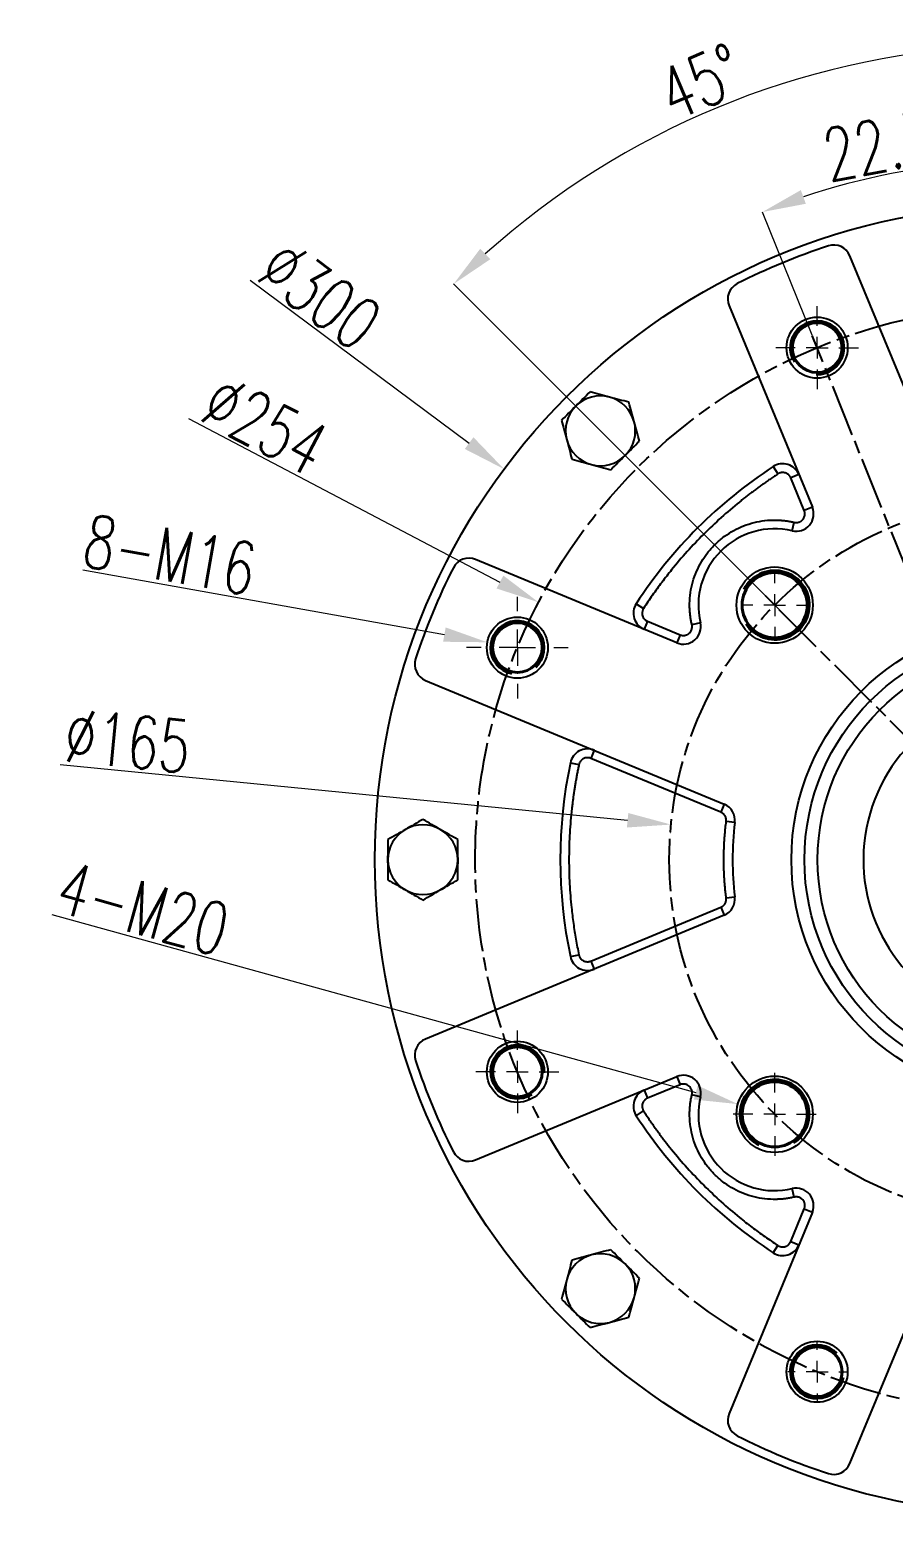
# Model space of a CAD drawing. Header units: millimetres. Extents: x 2251 to 4395, y 932 to 2449.
# Drawn here: x 3315.1 to 3513.2, y 1605.2 to 1945.4 of the extents above; entities that cross this region are included whole.
import ezdxf

# ---------------------------------------------------------------- set-up
doc = ezdxf.new("R2010")
doc.units = ezdxf.units.MM
doc.linetypes.add('AM_ISO08W050', pattern=[18, 12, -1.5, 3, -1.5])
for name, color, linetype, lineweight in [('10', 7, 'Continuous', 0), ('AM_5', 3, 'Continuous', 25), ('AM_7', 4, 'AM_ISO08W050', 25), ('FORMAT', 7, 'Continuous', 18), ('粗实线', 7, 'Continuous', 40)]:
    doc.layers.add(name, color=color, linetype=linetype, lineweight=lineweight)
doc.styles.add('SLDTEXTSTYLE1', font='txt.shx', dxfattribs={"width": 0.7, "bigfont": 'gbcbig.shx'})
doc.dimstyles.new('SLDDIMSTYLE12$2', dxfattribs={"dimtxt": 12, "dimasz": 10, "dimexe": 0, "dimexo": 0.0625, "dimgap": 0.875, "dimtad": 1, "dimdec": 1, "dimlfac": 1.8, "dimrnd": 1e-09, "dimzin": 12, "dimdsep": 46, "dimtxsty": 'SLDTEXTSTYLE1', "dimcen": 0.09, "dimdle": 8.16, "dimclrd": 3, "dimclre": 3, "dimadec": 0, "dimazin": 3, "dimtfac": 1, "dimtdec": 1, "dimtofl": 0, "dimtmove": 0, "dimatfit": 3, "dimfxl": 0, "dimfrac": 2, "dimtolj": 1, "dimlwd": 5, "dimlwe": 5, "dimarcsym": 0})
doc.dimstyles.new('SLDDIMSTYLE12$3', dxfattribs={"dimtxt": 12, "dimasz": 10, "dimexe": 0, "dimexo": 0.0625, "dimgap": 0.875, "dimtad": 1, "dimdec": 1, "dimlfac": 1.8, "dimrnd": 1e-09, "dimzin": 12, "dimdsep": 46, "dimtxsty": 'SLDTEXTSTYLE1', "dimcen": 0.09, "dimdle": 8.16, "dimclrd": 3, "dimclre": 3, "dimadec": 0, "dimazin": 3, "dimtfac": 1, "dimtdec": 1, "dimtofl": 0, "dimtmove": 0, "dimatfit": 3, "dimfxl": 0, "dimfrac": 2, "dimtolj": 1, "dimlwd": 5, "dimlwe": 5, "dimarcsym": 0})

# ---------------------------------------------------------------- blocks, each defined once
blk = doc.blocks.new('SW_CENTERMARKSYMBOL_1')
at = {"layer": '10', "color": 0}
for p, q in [((0, 1), (0, 1.9)), ((-1, 0), (-1.9, 0)), ((0, 0), (-0.5, 0)), ((0, 0), (0, 0.5)), ((0, 0), (0, -0.5)), ((0, 0), (0.5, 0)), ((1, 0), (1.9, 0)), ((0, -1), (0, -1.9))]:
    blk.add_line(p, q, dxfattribs=at)
blk = doc.blocks.new('SW_CENTERMARKSYMBOL_2')
at = {"layer": '10', "color": 0}
for p, q in [((0, 1), (0, 1.9)), ((-1, 0), (-1.9, 0)), ((0, 0), (-0.5, 0)), ((0, 0), (0, 0.5)), ((0, 0), (0, -0.5)), ((0, 0), (0.5, 0)), ((1, 0), (1.9, 0)), ((0, -1), (0, -1.9))]:
    blk.add_line(p, q, dxfattribs=at)
blk = doc.blocks.new('SW_CENTERMARKSYMBOL_4')
at = {"layer": '10', "color": 0}
for p, q in [((0, 1), (0, 1.9)), ((-1, 0), (-1.9, 0)), ((0, 0), (-0.5, 0)), ((0, 0), (0, 0.5)), ((0, 0), (0, -0.5)), ((0, 0), (0.5, 0)), ((1, 0), (1.9, 0)), ((0, -1), (0, -1.9))]:
    blk.add_line(p, q, dxfattribs=at)
blk = doc.blocks.new('SW_CENTERMARKSYMBOL_7')
at = {"layer": '10', "color": 0}
for p, q in [((0, 1), (0, 1.5)), ((-1, 0), (-1.5, 0)), ((0, 0), (-0.5, 0)), ((0, 0), (0, 0.5)), ((0, 0), (0, -0.5)), ((0, 0), (0.5, 0)), ((1, 0), (1.5, 0)), ((0, -1), (0, -1.5))]:
    blk.add_line(p, q, dxfattribs=at)
blk = doc.blocks.new('SW_CENTERMARKSYMBOL_10')
at = {"layer": 'FORMAT', "color": 0}
for p, q in [((0, 1.667), (0, 2.333)), ((0, 0), (0, 0.833)), ((-1.667, 0), (-2.333, 0)), ((0, 0), (-0.833, 0)), ((0, 0), (0, -0.833)), ((0, 0), (0.833, 0)), ((1.667, 0), (2.333, 0)), ((0, -1.667), (0, -2.333))]:
    blk.add_line(p, q, dxfattribs=at)
blk = doc.blocks.new('SW_CENTERMARKSYMBOL_11')
at = {"layer": '10', "color": 0}
for p, q in [((0, 1), (0, 1.35)), ((-1, 0), (-1.35, 0)), ((0, 0), (-0.5, 0)), ((0, 0), (0, 0.5)), ((0, 0), (0, -0.5)), ((0, 0), (0.5, 0)), ((1, 0), (1.35, 0)), ((0, -1), (0, -1.35))]:
    blk.add_line(p, q, dxfattribs=at)
blk = doc.blocks.new('*D86')
at = {"layer": 'AM_5', "color": 3, "linetype": 'Continuous', "lineweight": 5, "transparency": 16777216}
blk.add_line((3365.68, 1887.96), (3415.89, 1850.63), dxfattribs=at)
at = {"layer": 'AM_5', "color": 3, "lineweight": 5, "transparency": 16777216}
for p, q in [((3544.2, 1755.16), (3544.38, 1755.16)), ((3544.29, 1755.07), (3544.29, 1755.25))]:
    blk.add_line(p, q, dxfattribs=at)
at = {"layer": 'AM_5', "color": 3, "transparency": 16777216}
blk.add_solid([(3416.89, 1851.96), (3414.9, 1849.29), (3423.92, 1844.66)], dxfattribs=at)
at = {"layer": 'Defpoints', "color": 0, "transparency": 16777216}
for p in [(3423.92, 1844.66), (3664.67, 1665.66)]:
    blk.add_point(p, dxfattribs=at)
at = {"layer": 'AM_5', "color": 0, "transparency": 16777216, "insert": (3381.72, 1884.6), "char_height": 12, "attachment_point": 5, "rotation": 323.3693, "style": 'SLDTEXTSTYLE1'}
blk.add_mtext('\\A1;∅300', dxfattribs=at)
blk = doc.blocks.new('*D87')
at = {"layer": 'AM_5', "color": 3, "linetype": 'Continuous', "lineweight": 5, "transparency": 16777216}
blk.add_line((3322.14, 1776.97), (3452.23, 1764.2), dxfattribs=at)
at = {"layer": 'AM_5', "color": 3, "lineweight": 5, "transparency": 16777216}
for p, q in [((3544.2, 1755.16), (3544.38, 1755.16)), ((3544.29, 1755.07), (3544.29, 1755.25))]:
    blk.add_line(p, q, dxfattribs=at)
at = {"layer": 'AM_5', "color": 3, "transparency": 16777216}
blk.add_solid([(3452.4, 1765.86), (3452.07, 1762.54), (3462.19, 1763.22)], dxfattribs=at)
at = {"layer": 'Defpoints', "color": 0, "transparency": 16777216}
for p in [(3462.19, 1763.22), (3626.4, 1747.1)]:
    blk.add_point(p, dxfattribs=at)
at = {"layer": 'AM_5', "color": 0, "transparency": 16777216, "insert": (3337.61, 1782.36), "char_height": 12, "attachment_point": 5, "rotation": 354.3935, "style": 'SLDTEXTSTYLE1'}
blk.add_mtext('\\A1;∅165', dxfattribs=at)
blk = doc.blocks.new('*D88')
at = {"layer": 'AM_5', "color": 3, "linetype": 'Continuous', "lineweight": 5, "transparency": 16777216}
blk.add_line((3320.21, 1742.6), (3467.88, 1701.82), dxfattribs=at)
at = {"layer": 'AM_5', "color": 3, "lineweight": 5, "transparency": 16777216}
for p, q in [((3485.86, 1696.83), (3486.04, 1696.83)), ((3485.95, 1696.74), (3485.95, 1696.92))]:
    blk.add_line(p, q, dxfattribs=at)
at = {"layer": 'AM_5', "color": 3, "transparency": 16777216}
blk.add_solid([(3468.32, 1703.42), (3467.44, 1700.21), (3477.52, 1699.16)], dxfattribs=at)
at = {"layer": 'Defpoints', "color": 0, "transparency": 16777216}
for p in [(3477.52, 1699.16), (3494.39, 1694.5)]:
    blk.add_point(p, dxfattribs=at)
at = {"layer": 'AM_5', "color": 0, "transparency": 16777216, "insert": (3341.11, 1743.96), "char_height": 12, "attachment_point": 5, "rotation": 344.562, "style": 'SLDTEXTSTYLE1'}
blk.add_mtext('\\A1;4-M20', dxfattribs=at)
blk = doc.blocks.new('*D69')
at = {"layer": 'AM_5', "color": 3, "linetype": 'Continuous', "lineweight": 5, "transparency": 16777216}
blk.add_line((3544.29, 1786.57), (3544.29, 1941.75), dxfattribs=at)
at = {"layer": 'AM_5', "color": 3, "lineweight": 5, "transparency": 16777216}
blk.add_line((3494.75, 1804.7), (3412.35, 1887.1), dxfattribs=at)
at = {"layer": 'AM_5', "color": 3, "linetype": 'Continuous', "lineweight": 5, "transparency": 16777216}
blk.add_arc((3544.29, 1755.16), 186.59, 93.071, 131.929, dxfattribs=at)
at = {"layer": 'AM_5', "color": 3, "transparency": 16777216}
for points in [[(3534.25, 1943.15), (3534.34, 1939.82), (3544.29, 1941.75)], [(3420.76, 1892.77), (3418.46, 1895.19), (3412.35, 1887.1)]]:
    blk.add_solid(points, dxfattribs=at)
at = {"layer": 'Defpoints', "color": 0, "transparency": 16777216}
for p in [(3496, 1935.4), (3494.79, 1804.66), (3544.29, 1786.51), (3544.29, 1760.16), (3544.29, 1755.16)]:
    blk.add_point(p, dxfattribs=at)
at = {"layer": 'AM_5', "color": 0, "transparency": 16777216, "insert": (3469.04, 1933.4), "char_height": 12, "attachment_point": 5, "rotation": 22.8885, "style": 'SLDTEXTSTYLE1'}
blk.add_mtext('\\A1;45°', dxfattribs=at)
blk = doc.blocks.new('*D91')
at = {"layer": 'AM_5', "color": 3, "linetype": 'Continuous', "lineweight": 5, "transparency": 16777216}
blk.add_line((3351.52, 1856.27), (3422.97, 1818.8), dxfattribs=at)
at = {"layer": 'AM_5', "color": 3, "lineweight": 5, "transparency": 16777216}
for p, q in [((3544.2, 1755.16), (3544.38, 1755.16)), ((3544.29, 1755.07), (3544.29, 1755.25))]:
    blk.add_line(p, q, dxfattribs=at)
at = {"layer": 'AM_5', "color": 3, "transparency": 16777216}
blk.add_solid([(3423.74, 1820.27), (3422.19, 1817.32), (3431.82, 1814.15)], dxfattribs=at)
at = {"layer": 'Defpoints', "color": 0, "transparency": 16777216}
for p in [(3431.82, 1814.15), (3656.76, 1696.17)]:
    blk.add_point(p, dxfattribs=at)
at = {"layer": 'AM_5', "color": 0, "transparency": 16777216, "insert": (3369.13, 1854.8), "char_height": 12, "attachment_point": 5, "rotation": 332.3235, "style": 'SLDTEXTSTYLE1'}
blk.add_mtext('\\A1;∅254', dxfattribs=at)
blk = doc.blocks.new('*D92')
at = {"layer": 'AM_5', "color": 3, "linetype": 'Continuous', "lineweight": 5, "transparency": 16777216}
blk.add_line((3327.29, 1821.58), (3410.22, 1806.75), dxfattribs=at)
at = {"layer": 'AM_5', "color": 3, "lineweight": 5, "transparency": 16777216}
for p, q in [((3426.87, 1803.76), (3427.05, 1803.76)), ((3426.96, 1803.67), (3426.96, 1803.85))]:
    blk.add_line(p, q, dxfattribs=at)
at = {"layer": 'AM_5', "color": 3, "transparency": 16777216}
blk.add_solid([(3410.52, 1808.39), (3409.93, 1805.11), (3420.07, 1804.99)], dxfattribs=at)
at = {"layer": 'Defpoints', "color": 0, "transparency": 16777216}
for p in [(3420.07, 1804.99), (3433.85, 1802.53)]:
    blk.add_point(p, dxfattribs=at)
at = {"layer": 'AM_5', "color": 0, "transparency": 16777216, "insert": (3347.28, 1824.99), "char_height": 12, "attachment_point": 5, "rotation": 349.8676, "style": 'SLDTEXTSTYLE1'}
blk.add_mtext('\\A1;8-M16', dxfattribs=at)
blk = doc.blocks.new('*D93')
at = {"layer": 'AM_5', "color": 3, "lineweight": 5, "transparency": 16777216}
blk.add_line((3544.29, 1818.33), (3544.29, 1915.45), dxfattribs=at)
at = {"layer": 'AM_5', "color": 3, "linetype": 'Continuous', "lineweight": 5, "transparency": 16777216}
blk.add_line((3494.54, 1875.34), (3483.14, 1903.58), dxfattribs=at)
blk.add_arc((3544.29, 1752.07), 163.39, 93.5072, 108.4698, dxfattribs=at)
at = {"layer": 'AM_5', "color": 3, "transparency": 16777216}
for points in [[(3534.24, 1916.81), (3534.35, 1913.48), (3544.29, 1915.45)], [(3493.1, 1905.47), (3491.95, 1908.6), (3483.14, 1903.58)]]:
    blk.add_solid(points, dxfattribs=at)
at = {"layer": 'Defpoints', "color": 0, "transparency": 16777216}
for p in [(3523.46, 1914.12), (3494.57, 1875.28), (3544.29, 1818.27), (3544.16, 1752.38), (3544.29, 1752.16)]:
    blk.add_point(p, dxfattribs=at)
at = {"layer": 'AM_5', "color": 0, "transparency": 16777216, "insert": (3511.84, 1919.21), "char_height": 12, "attachment_point": 5, "rotation": 10.9885, "style": 'SLDTEXTSTYLE1'}
blk.add_mtext('\\A1;22.5%%D', dxfattribs=at)
blk = doc.blocks.new('*U59')
at = {"layer": '粗实线', "linetype": 'ByBlock'}
blk.add_circle((-0.07, 0), 5.7, dxfattribs=at)
at = {"layer": '粗实线', "color": 3, "linetype": 'ByBlock'}
blk.add_arc((-0.07, 0), 6.09, 222.8944, 167.5618, dxfattribs=at)
blk = doc.blocks.new('*U61')
at = {"layer": '粗实线', "color": 0, "linetype": 'ByBlock', "lineweight": -2, "transparency": 16777216}
for p, rotation in [((18900.81, 8919.97), 45), ((19066.74, 8851.14), 315), ((18832.03, 8851.26), 90.00000000000001), ((18831.98, 8754.04), 135), ((19066.69, 8753.92), 270), ((18997.91, 8685.21), 225), ((18900.69, 8685.26), 180)]:
    blk.add_blockref('*U59', p, dxfattribs=dict(at, rotation=rotation))
blk.add_blockref('*U59', (18998.03, 8919.92), dxfattribs=at)
blk = doc.blocks.new('*U62')
at = {"layer": '粗实线', "linetype": 'ByBlock'}
blk.add_circle((-0.23, -0.02), 7.46, dxfattribs=at)
at = {"layer": '粗实线', "color": 3, "linetype": 'ByBlock'}
blk.add_arc((-0.19, 0), 7.88, 213.1792, 153.056, dxfattribs=at)
blk = doc.blocks.new('*U63')
at = {"layer": '粗实线', "color": 0, "linetype": 'ByBlock', "lineweight": -2, "transparency": 16777216}
blk.add_blockref('*U62', (21415.83, 1667.14), dxfattribs=at)
for p, rotation in [((21532.29, 1666.89), 270), ((21415.59, 1550.68), 89.99999999999999), ((21532.05, 1550.43), 180)]:
    blk.add_blockref('*U62', p, dxfattribs=dict(at, rotation=rotation))

msp = doc.modelspace()

# ---------------------------------------------------------------- linework, layer by layer
at = {"color": 7, "linetype": 'Continuous', "lineweight": 25}
for p, q in [((3531.573, 1825.064), (3503.204, 1893.553)), ((3475.487, 1882.072), (3494.59, 1835.955)), ((3485.619, 1845.24), (3486.711, 1843.564)), ((3491.498, 1843.419), (3489.65, 1842.654)), ((3492.742, 1835.189), (3489.65, 1842.654)), ((3494.59, 1835.955), (3492.742, 1835.189)), ((3489.975, 1830.531), (3490.435, 1832.477)), ((3463.499, 1804.864), (3417.381, 1823.966)), ((3454.214, 1813.834), (3455.889, 1812.743)), ((3456.8, 1809.803), (3456.035, 1807.955)), ((3456.8, 1809.803), (3464.264, 1806.711)), ((3464.264, 1806.711), (3463.499, 1804.864)), ((3468.923, 1809.478), (3466.976, 1809.019)), ((3405.901, 1796.25), (3474.389, 1767.881)), ((3444.554, 1780.239), (3443.789, 1778.391)), ((3439.11, 1777.37), (3441.067, 1776.957)), ((3473.624, 1766.033), (3443.789, 1778.391)), ((3474.389, 1767.881), (3473.624, 1766.033)), ((3476.827, 1763.684), (3474.843, 1763.935)), ((3474.843, 1746.39), (3476.827, 1746.641)), ((3474.389, 1742.444), (3405.901, 1714.075)), ((3443.789, 1731.934), (3473.624, 1744.292)), ((3473.624, 1744.292), (3474.389, 1742.444)), ((3439.11, 1732.955), (3441.067, 1733.369)), ((3443.789, 1731.934), (3444.554, 1730.086)), ((3417.381, 1686.359), (3463.499, 1705.462)), ((3463.499, 1705.462), (3464.264, 1703.614)), ((3456.035, 1702.37), (3456.8, 1700.522)), ((3464.264, 1703.614), (3456.8, 1700.522)), ((3468.923, 1700.847), (3466.976, 1701.307)), ((3454.214, 1696.491), (3455.889, 1697.583)), ((3503.204, 1616.772), (3531.573, 1685.261)), ((3490.435, 1677.848), (3489.975, 1679.795)), ((3494.59, 1674.371), (3475.487, 1628.253)), ((3489.65, 1667.672), (3492.742, 1675.136)), ((3492.742, 1675.136), (3494.59, 1674.371)), ((3489.65, 1667.672), (3491.498, 1666.906)), ((3485.619, 1665.085), (3486.711, 1666.761))]:
    msp.add_line(p, q, dxfattribs=at)
at = {"color": 7, "linetype": 'Continuous', "lineweight": 25, "flags": 128}
for points in [[(3397.274, 1754.435), (3397.272, 1755.871), (3397.289, 1756.045)], [(3413.327, 1755.633), (3413.301, 1754.363), (3413.26, 1754.025)]]:
    msp.add_lwpolyline(points, dxfattribs=at)
at = {"color": 7, "linetype": 'Continuous', "lineweight": 25}
for centre, radius in [((3544.291, 1755.163), 150), ((3495.69, 1872.495), 7), ((3485.955, 1813.499), 8.75), ((3426.958, 1803.763), 7), ((3544.291, 1755.163), 54.5), ((3544.291, 1755.163), 51.5), ((3544.291, 1755.163), 48.5), ((3426.958, 1706.562), 7), ((3485.955, 1696.826), 8.75), ((3495.69, 1637.83), 7)]:
    msp.add_circle(centre, radius, dxfattribs=at)
for centre, radius, start, end in [((3544.291, 1755.163), 148, 108.11897, 116.88103), ((3499.508, 1892.022), 4, 22.5, 108.11897), ((3479.183, 1883.603), 4, 116.88103, 202.5), ((3446.003, 1853.451), 8, 75, 135), ((3446.003, 1853.451), 8, 15, 75), ((3446.003, 1853.451), 8, 135, 195), ((3446.003, 1853.451), 8, 315, 15), ((3446.003, 1853.451), 8, 195, 255), ((3446.003, 1853.451), 8, 255, 315), ((3544.291, 1755.163), 107.5, 123.07806, 146.92194), ((3487.803, 1841.888), 4, 22.5, 123.07806), ((3490.894, 1834.424), 4, 256.71711, 22.5), ((3485.955, 1813.499), 17.5, 76.71711, 193.28289), ((3415.85, 1820.271), 4, 67.5, 153.11897), ((3544.291, 1755.163), 148, 153.11897, 161.88103), ((3457.565, 1811.651), 4, 146.92194, 247.5), ((3465.03, 1808.559), 4, 247.5, 13.28289), ((3407.431, 1799.945), 4, 161.88103, 247.5), ((3544.291, 1755.163), 38, 286.82645, 253.17355), ((3443.023, 1776.544), 4, 67.5, 168.07806), ((3544.291, 1755.163), 107.5, 168.07806, 191.92194), ((3472.858, 1764.185), 4, 352.80094, 67.5), ((3405.291, 1755.163), 8, 60, 120), ((3544.291, 1755.163), 68, 172.80094, 187.19906), ((3405.291, 1755.163), 8, 120, 180), ((3405.291, 1755.163), 8, 0, 60), ((3405.291, 1755.163), 8, 180, 240), ((3405.291, 1755.163), 8, 300, 0), ((3405.291, 1755.163), 8, 240, 300), ((3472.858, 1746.14), 4, 292.5, 7.19906), ((3443.023, 1733.782), 4, 191.92194, 292.5), ((3407.431, 1710.38), 4, 112.5, 198.11897), ((3544.291, 1755.163), 148, 198.11897, 206.88103), ((3465.03, 1701.766), 4, 346.71711, 112.5), ((3457.565, 1698.674), 4, 112.5, 213.07806), ((3485.955, 1696.826), 17.5, 166.71711, 283.28289), ((3544.291, 1755.163), 107.5, 213.07806, 236.92194), ((3415.85, 1690.055), 4, 206.88103, 292.5), ((3490.894, 1675.902), 4, 337.5, 103.28289), ((3446.003, 1656.875), 8, 105, 165), ((3446.003, 1656.875), 8, 45, 105), ((3487.803, 1668.437), 4, 236.92194, 337.5), ((3446.003, 1656.875), 8, 345, 45), ((3446.003, 1656.875), 8, 165, 225), ((3446.003, 1656.875), 8, 285, 345), ((3446.003, 1656.875), 8, 225, 285), ((3479.183, 1626.722), 4, 157.5, 243.11897), ((3544.291, 1755.163), 148, 243.11897, 251.88103), ((3499.508, 1618.303), 4, 251.88103, 337.5)]:
    msp.add_arc(centre, radius, start, end, dxfattribs=at)
for points, knots in [([(3443.612, 1862.373), (3443.072, 1861.833), (3442.531, 1861.292), (3441.442, 1860.203), (3440.896, 1859.657), (3440.346, 1859.107)], [0, 0, 0, 0, 0.5, 0.5, 1, 1, 1, 1]), ([(3448.074, 1861.178), (3447.323, 1861.379), (3446.576, 1861.579), (3445.09, 1861.977), (3444.35, 1862.176), (3443.612, 1862.373)], [0, 0, 0, 0, 0.5, 0.5, 1, 1, 1, 1]), ([(3452.535, 1859.982), (3451.797, 1860.18), (3451.057, 1860.378), (3449.571, 1860.777), (3448.824, 1860.977), (3448.074, 1861.178)], [0, 0, 0, 0, 0.5, 0.5, 1, 1, 1, 1]), ([(3440.346, 1859.107), (3439.797, 1858.558), (3439.25, 1858.011), (3438.162, 1856.923), (3437.62, 1856.381), (3437.08, 1855.841)], [0, 0, 0, 0, 0.5, 0.5, 1, 1, 1, 1]), ([(3453.73, 1855.521), (3453.529, 1856.272), (3453.329, 1857.018), (3452.931, 1858.505), (3452.733, 1859.245), (3452.535, 1859.982)], [0, 0, 0, 0, 0.5, 0.5, 1, 1, 1, 1]), ([(3437.08, 1855.841), (3437.278, 1855.104), (3437.476, 1854.364), (3437.874, 1852.877), (3438.074, 1852.131), (3438.276, 1851.38)], [0, 0, 0, 0, 0.5, 0.5, 1, 1, 1, 1]), ([(3454.926, 1851.06), (3454.728, 1851.797), (3454.53, 1852.537), (3454.132, 1854.024), (3453.932, 1854.77), (3453.73, 1855.521)], [0, 0, 0, 0, 0.5, 0.5, 1, 1, 1, 1]), ([(3438.276, 1851.38), (3438.477, 1850.629), (3438.677, 1849.883), (3439.075, 1848.396), (3439.273, 1847.656), (3439.471, 1846.919)], [0, 0, 0, 0, 0.5, 0.5, 1, 1, 1, 1]), ([(3451.66, 1847.794), (3452.209, 1848.343), (3452.756, 1848.89), (3453.844, 1849.978), (3454.386, 1850.52), (3454.926, 1851.06)], [0, 0, 0, 0, 0.5, 0.5, 1, 1, 1, 1]), ([(3448.394, 1844.528), (3448.934, 1845.068), (3449.475, 1845.609), (3450.564, 1846.698), (3451.11, 1847.244), (3451.66, 1847.794)], [0, 0, 0, 0, 0.5, 0.5, 1, 1, 1, 1]), ([(3439.471, 1846.919), (3440.209, 1846.721), (3440.949, 1846.523), (3442.435, 1846.124), (3443.182, 1845.924), (3443.932, 1845.723)], [0, 0, 0, 0, 0.5, 0.5, 1, 1, 1, 1]), ([(3443.932, 1845.723), (3444.683, 1845.522), (3445.43, 1845.322), (3446.916, 1844.924), (3447.656, 1844.725), (3448.394, 1844.528)], [0, 0, 0, 0, 0.5, 0.5, 1, 1, 1, 1]), ([(3489.65, 1842.654), (3489.633, 1842.692), (3489.6, 1842.769), (3489.541, 1842.88), (3489.476, 1842.987), (3489.404, 1843.089), (3489.325, 1843.188), (3489.177, 1843.35), (3488.935, 1843.555), (3488.573, 1843.748), (3488.18, 1843.867), (3487.823, 1843.897), (3487.52, 1843.873), (3487.273, 1843.824), (3487.116, 1843.765), (3487.037, 1843.736)], [0, 0, 0, 0, 0.0402761, 0.0802426, 0.1200582, 0.159883, 0.1998773, 0.2401994, 0.3700431, 0.5000574, 0.6299012, 0.7599156, 0.8401208, 0.919721, 1, 1, 1, 1]), ([(3486.711, 1843.564), (3486.433, 1843.382), (3485.878, 1843.018), (3485.052, 1842.463), (3484.231, 1841.9), (3483.416, 1841.33), (3482.606, 1840.752), (3481.802, 1840.167), (3481.003, 1839.574), (3480.21, 1838.974), (3479.423, 1838.365), (3478.64, 1837.75), (3476.692, 1836.186), (3473.65, 1833.586), (3469.657, 1829.796), (3465.868, 1825.804), (3463.088, 1822.551), (3461.188, 1820.164), (3460.076, 1818.718), (3458.99, 1817.252), (3457.93, 1815.768), (3456.893, 1814.267), (3456.224, 1813.251), (3455.889, 1812.743)], [0, 0, 0, 0, 0.022681, 0.0453532, 0.0680184, 0.0906789, 0.1133365, 0.1359933, 0.1586513, 0.1813126, 0.2039791, 0.2266529, 0.2493359, 0.3746623, 0.5000011, 0.6253275, 0.7506663, 0.7922409, 0.8337913, 0.87533, 0.9168694, 0.9584219, 1, 1, 1, 1]), ([(3487.037, 1843.736), (3487, 1843.72), (3486.924, 1843.687), (3486.815, 1843.629), (3486.746, 1843.586), (3486.711, 1843.564)], [0, 0, 0, 0, 0.3335445, 0.6664555, 1, 1, 1, 1]), ([(3491.66, 1832.576), (3491.698, 1832.593), (3491.775, 1832.626), (3491.886, 1832.685), (3491.993, 1832.751), (3492.096, 1832.823), (3492.194, 1832.902), (3492.356, 1833.05), (3492.561, 1833.291), (3492.755, 1833.653), (3492.873, 1834.046), (3492.903, 1834.403), (3492.88, 1834.706), (3492.83, 1834.954), (3492.772, 1835.11), (3492.742, 1835.189)], [0, 0, 0, 0, 0.0402761, 0.0802426, 0.1200582, 0.159883, 0.1998773, 0.2401994, 0.3700431, 0.5000574, 0.6299012, 0.7599156, 0.8401208, 0.919721, 1, 1, 1, 1]), ([(3466.976, 1809.019), (3466.943, 1809.163), (3466.877, 1809.452), (3466.79, 1809.888), (3466.713, 1810.324), (3466.645, 1810.762), (3466.588, 1811.201), (3466.541, 1811.641), (3466.504, 1812.082), (3466.477, 1812.524), (3466.46, 1812.967), (3466.453, 1813.411), (3466.461, 1814.547), (3466.611, 1816.374), (3467.145, 1818.842), (3467.989, 1821.223), (3469.123, 1823.448), (3470.513, 1825.492), (3472.13, 1827.323), (3473.962, 1828.941), (3476.005, 1830.33), (3478.231, 1831.465), (3480.611, 1832.308), (3483.079, 1832.842), (3485.03, 1833.003), (3486.412, 1832.999), (3487.224, 1832.964), (3488.033, 1832.894), (3488.838, 1832.79), (3489.64, 1832.655), (3490.17, 1832.537), (3490.435, 1832.477)], [0, 0, 0, 0, 0.011225, 0.0224241, 0.0336032, 0.0447678, 0.055924, 0.0670775, 0.0782341, 0.0893996, 0.1005799, 0.1117807, 0.1230078, 0.1865176, 0.2500403, 0.3135501, 0.3770728, 0.4385314, 0.5000031, 0.5614617, 0.6229333, 0.6864431, 0.7499658, 0.8134756, 0.8769983, 0.8975565, 0.9180438, 0.938496, 0.9589488, 0.9794383, 1, 1, 1, 1]), ([(3490.435, 1832.477), (3490.476, 1832.468), (3490.557, 1832.451), (3490.681, 1832.434), (3490.805, 1832.424), (3490.93, 1832.423), (3491.083, 1832.43), (3491.262, 1832.454), (3491.465, 1832.502), (3491.595, 1832.551), (3491.66, 1832.576)], [0, 0, 0, 0, 0.1003372, 0.2001203, 0.2997411, 0.3995937, 0.500069, 0.6669211, 0.8329559, 1, 1, 1, 1]), ([(3455.889, 1812.743), (3455.863, 1812.701), (3455.812, 1812.618), (3455.746, 1812.487), (3455.69, 1812.353), (3455.644, 1812.214), (3455.608, 1812.072), (3455.566, 1811.832), (3455.555, 1811.488), (3455.64, 1811.055), (3455.814, 1810.649), (3456.047, 1810.332), (3456.295, 1810.097), (3456.534, 1809.926), (3456.711, 1809.844), (3456.8, 1809.803)], [0, 0, 0, 0, 0.04206666, 0.08368999, 0.12509412, 0.16650673, 0.20815537, 0.25026376, 0.37509525, 0.50008148, 0.62491305, 0.74989935, 0.8335363, 0.91629596, 1, 1, 1, 1]), ([(3464.264, 1806.711), (3464.305, 1806.695), (3464.387, 1806.663), (3464.512, 1806.626), (3464.639, 1806.596), (3464.768, 1806.575), (3464.898, 1806.562), (3465.073, 1806.556), (3465.291, 1806.571), (3465.549, 1806.62), (3465.713, 1806.681), (3465.795, 1806.711)], [0, 0, 0, 0, 0.0839092, 0.1671165, 0.24998, 0.3328626, 0.4161267, 0.50013, 0.6671619, 0.8328171, 1, 1, 1, 1]), ([(3465.795, 1806.711), (3465.837, 1806.73), (3465.92, 1806.766), (3466.04, 1806.831), (3466.155, 1806.904), (3466.266, 1806.985), (3466.428, 1807.121), (3466.625, 1807.334), (3466.82, 1807.643), (3466.957, 1807.981), (3467.02, 1808.295), (3467.034, 1808.568), (3467.021, 1808.796), (3466.991, 1808.944), (3466.976, 1809.019)], [0, 0, 0, 0, 0.0486292, 0.0969319, 0.1451349, 0.1934665, 0.2421531, 0.3710049, 0.5000401, 0.628892, 0.7579273, 0.8387546, 0.9190929, 1, 1, 1, 1]), ([(3441.067, 1776.957), (3440.999, 1776.632), (3440.863, 1775.982), (3440.672, 1775.005), (3440.489, 1774.027), (3440.316, 1773.047), (3440.152, 1772.066), (3439.997, 1771.084), (3439.852, 1770.1), (3439.716, 1769.114), (3439.589, 1768.127), (3439.471, 1767.139), (3439.199, 1764.656), (3438.886, 1760.666), (3438.743, 1755.163), (3438.886, 1749.66), (3439.221, 1745.394), (3439.565, 1742.363), (3439.802, 1740.554), (3440.07, 1738.75), (3440.37, 1736.951), (3440.698, 1735.156), (3440.944, 1733.965), (3441.067, 1733.369)], [0, 0, 0, 0, 0.022681, 0.0453532, 0.0680184, 0.0906789, 0.1133365, 0.1359933, 0.1586513, 0.1813126, 0.2039791, 0.2266529, 0.2493359, 0.3746623, 0.5000011, 0.6253275, 0.7506663, 0.7922409, 0.8337913, 0.87533, 0.9168694, 0.9584219, 1, 1, 1, 1]), ([(3442.258, 1778.391), (3442.221, 1778.375), (3442.148, 1778.344), (3442.043, 1778.288), (3441.94, 1778.226), (3441.807, 1778.135), (3441.65, 1778.004), (3441.481, 1777.825), (3441.335, 1777.626), (3441.217, 1777.412), (3441.124, 1777.189), (3441.086, 1777.034), (3441.067, 1776.957)], [0, 0, 0, 0, 0.0616498, 0.1231121, 0.1846075, 0.246356, 0.3730721, 0.5000539, 0.62677, 0.7537519, 0.8768101, 1, 1, 1, 1]), ([(3443.789, 1778.391), (3443.748, 1778.407), (3443.666, 1778.439), (3443.541, 1778.477), (3443.414, 1778.507), (3443.285, 1778.528), (3443.155, 1778.541), (3442.98, 1778.546), (3442.762, 1778.532), (3442.504, 1778.483), (3442.34, 1778.422), (3442.258, 1778.391)], [0, 0, 0, 0, 0.08390923, 0.16711646, 0.24997998, 0.33286256, 0.41612671, 0.50013, 0.66716188, 0.8328171, 1, 1, 1, 1]), ([(3474.843, 1763.935), (3474.847, 1763.977), (3474.856, 1764.061), (3474.86, 1764.188), (3474.856, 1764.314), (3474.844, 1764.441), (3474.812, 1764.634), (3474.74, 1764.891), (3474.596, 1765.194), (3474.404, 1765.47), (3474.197, 1765.68), (3473.997, 1765.834), (3473.817, 1765.946), (3473.688, 1766.004), (3473.624, 1766.033)], [0, 0, 0, 0, 0.0488292, 0.0973789, 0.1458459, 0.1944277, 0.2433207, 0.3715761, 0.5000347, 0.6282901, 0.7567487, 0.8379409, 0.9187192, 1, 1, 1, 1]), ([(3405.291, 1764.4), (3404.63, 1764.018), (3403.966, 1763.635), (3402.633, 1762.866), (3401.964, 1762.479), (3401.291, 1762.091)], [0, 0, 0, 0, 0.5, 0.5, 1, 1, 1, 1]), ([(3409.291, 1762.091), (3408.618, 1762.479), (3407.948, 1762.866), (3406.616, 1763.635), (3405.952, 1764.018), (3405.291, 1764.4)], [0, 0, 0, 0, 0.5, 0.5, 1, 1, 1, 1]), ([(3474.843, 1746.39), (3474.81, 1746.655), (3474.745, 1747.185), (3474.659, 1747.98), (3474.581, 1748.776), (3474.513, 1749.572), (3474.454, 1750.369), (3474.403, 1751.167), (3474.362, 1751.965), (3474.33, 1752.763), (3474.308, 1753.563), (3474.294, 1754.362), (3474.288, 1755.385), (3474.301, 1756.629), (3474.347, 1758.094), (3474.424, 1759.558), (3474.531, 1761.019), (3474.668, 1762.479), (3474.784, 1763.449), (3474.843, 1763.935)], [0, 0, 0, 0, 0.0454968, 0.0909674, 0.1364177, 0.1818537, 0.2272813, 0.2727064, 0.3181351, 0.3635731, 0.4090265, 0.4545012, 0.5000032, 0.5833926, 0.6667107, 0.7499938, 0.8332787, 0.9166019, 1, 1, 1, 1]), ([(3401.291, 1762.091), (3400.618, 1761.702), (3399.948, 1761.316), (3398.616, 1760.546), (3397.952, 1760.163), (3397.291, 1759.781)], [0, 0, 0, 0, 0.5, 0.5, 1, 1, 1, 1]), ([(3397.291, 1759.781), (3397.291, 1759.018), (3397.291, 1758.252), (3397.291, 1756.713), (3397.291, 1755.94), (3397.291, 1755.163)], [0, 0, 0, 0, 0.5, 0.5, 1, 1, 1, 1]), ([(3413.291, 1759.781), (3412.63, 1760.163), (3411.966, 1760.546), (3410.633, 1761.316), (3409.964, 1761.702), (3409.291, 1762.091)], [0, 0, 0, 0, 0.5, 0.5, 1, 1, 1, 1]), ([(3413.291, 1755.163), (3413.291, 1755.94), (3413.291, 1756.713), (3413.291, 1758.252), (3413.291, 1759.018), (3413.291, 1759.781)], [0, 0, 0, 0, 0.5, 0.5, 1, 1, 1, 1]), ([(3397.291, 1755.163), (3397.291, 1754.386), (3397.291, 1753.613), (3397.291, 1752.073), (3397.291, 1751.307), (3397.291, 1750.544)], [0, 0, 0, 0, 0.5, 0.5, 1, 1, 1, 1]), ([(3413.291, 1750.544), (3413.291, 1751.307), (3413.291, 1752.073), (3413.291, 1753.613), (3413.291, 1754.386), (3413.291, 1755.163)], [0, 0, 0, 0, 0.5, 0.5, 1, 1, 1, 1]), ([(3397.291, 1750.544), (3397.952, 1750.162), (3398.616, 1749.779), (3399.948, 1749.01), (3400.618, 1748.623), (3401.291, 1748.234)], [0, 0, 0, 0, 0.5, 0.5, 1, 1, 1, 1]), ([(3409.291, 1748.234), (3409.964, 1748.623), (3410.633, 1749.01), (3411.966, 1749.779), (3412.63, 1750.162), (3413.291, 1750.544)], [0, 0, 0, 0, 0.5, 0.5, 1, 1, 1, 1]), ([(3401.291, 1748.234), (3401.964, 1747.846), (3402.633, 1747.459), (3403.966, 1746.69), (3404.63, 1746.307), (3405.291, 1745.925)], [0, 0, 0, 0, 0.5, 0.5, 1, 1, 1, 1]), ([(3405.291, 1745.925), (3405.952, 1746.307), (3406.616, 1746.69), (3407.948, 1747.459), (3408.618, 1747.846), (3409.291, 1748.234)], [0, 0, 0, 0, 0.5, 0.5, 1, 1, 1, 1]), ([(3473.624, 1744.292), (3473.663, 1744.309), (3473.74, 1744.343), (3473.852, 1744.403), (3473.96, 1744.469), (3474.064, 1744.542), (3474.216, 1744.665), (3474.404, 1744.855), (3474.596, 1745.131), (3474.74, 1745.434), (3474.82, 1745.718), (3474.855, 1745.968), (3474.863, 1746.18), (3474.849, 1746.32), (3474.843, 1746.39)], [0, 0, 0, 0, 0.0488292, 0.0973789, 0.1458459, 0.1944277, 0.2433207, 0.3715761, 0.5000347, 0.6282901, 0.7567487, 0.8379409, 0.9187192, 1, 1, 1, 1]), ([(3441.067, 1733.369), (3441.078, 1733.321), (3441.1, 1733.225), (3441.146, 1733.086), (3441.201, 1732.952), (3441.266, 1732.821), (3441.342, 1732.696), (3441.482, 1732.496), (3441.717, 1732.245), (3442.084, 1731.999), (3442.494, 1731.835), (3442.882, 1731.776), (3443.224, 1731.784), (3443.514, 1731.833), (3443.697, 1731.9), (3443.789, 1731.934)], [0, 0, 0, 0, 0.04206666, 0.08368999, 0.12509412, 0.16650673, 0.20815537, 0.25026376, 0.37509525, 0.50008148, 0.62491305, 0.74989935, 0.8335363, 0.91629596, 1, 1, 1, 1]), ([(3466.976, 1701.307), (3466.986, 1701.351), (3467.005, 1701.438), (3467.022, 1701.572), (3467.03, 1701.706), (3467.03, 1701.889), (3467.005, 1702.12), (3466.936, 1702.391), (3466.831, 1702.651), (3466.646, 1702.968), (3466.342, 1703.308), (3465.957, 1703.554), (3465.615, 1703.686), (3465.342, 1703.748), (3465.062, 1703.773), (3464.786, 1703.757), (3464.517, 1703.707), (3464.349, 1703.645), (3464.264, 1703.614)], [0, 0, 0, 0, 0.0307301, 0.0613362, 0.0919578, 0.1227345, 0.1864029, 0.2501916, 0.31386, 0.3776487, 0.5000342, 0.6224196, 0.686088, 0.7498768, 0.8135451, 0.8773339, 0.9386359, 1, 1, 1, 1]), ([(3490.435, 1677.848), (3490.29, 1677.815), (3490.001, 1677.749), (3489.566, 1677.662), (3489.129, 1677.584), (3488.691, 1677.517), (3488.253, 1677.46), (3487.813, 1677.413), (3487.372, 1677.376), (3486.93, 1677.349), (3486.487, 1677.332), (3486.043, 1677.325), (3484.907, 1677.333), (3483.08, 1677.483), (3480.611, 1678.017), (3478.231, 1678.861), (3476.005, 1679.995), (3473.962, 1681.384), (3472.131, 1683.002), (3470.513, 1684.833), (3469.124, 1686.877), (3467.989, 1689.102), (3467.145, 1691.483), (3466.611, 1693.951), (3466.451, 1695.902), (3466.454, 1697.284), (3466.49, 1698.096), (3466.559, 1698.905), (3466.663, 1699.71), (3466.799, 1700.512), (3466.917, 1701.041), (3466.976, 1701.307)], [0, 0, 0, 0, 0.011225, 0.0224241, 0.0336032, 0.0447678, 0.055924, 0.0670775, 0.0782341, 0.0893996, 0.1005799, 0.1117807, 0.1230078, 0.1865176, 0.2500403, 0.3135501, 0.3770728, 0.4385314, 0.5000031, 0.5614617, 0.6229333, 0.6864431, 0.7499658, 0.8134756, 0.8769983, 0.8975565, 0.9180438, 0.938496, 0.9589488, 0.9794383, 1, 1, 1, 1]), ([(3456.8, 1700.522), (3456.755, 1700.502), (3456.665, 1700.463), (3456.537, 1700.392), (3456.415, 1700.313), (3456.299, 1700.225), (3456.189, 1700.128), (3456.018, 1699.954), (3455.814, 1699.676), (3455.64, 1699.271), (3455.555, 1698.838), (3455.567, 1698.445), (3455.639, 1698.111), (3455.74, 1697.835), (3455.839, 1697.667), (3455.889, 1697.583)], [0, 0, 0, 0, 0.0420667, 0.08369, 0.1250941, 0.1665067, 0.2081554, 0.2502638, 0.3750953, 0.5000815, 0.6249131, 0.7498994, 0.8335363, 0.916296, 1, 1, 1, 1]), ([(3455.889, 1697.583), (3456.071, 1697.305), (3456.435, 1696.75), (3456.991, 1695.924), (3457.553, 1695.103), (3458.123, 1694.288), (3458.701, 1693.478), (3459.286, 1692.674), (3459.879, 1691.875), (3460.48, 1691.082), (3461.088, 1690.294), (3461.704, 1689.512), (3463.267, 1687.564), (3465.867, 1684.522), (3469.657, 1680.529), (3473.65, 1676.739), (3476.903, 1673.96), (3479.289, 1672.059), (3480.736, 1670.948), (3482.201, 1669.862), (3483.685, 1668.801), (3485.187, 1667.765), (3486.203, 1667.096), (3486.711, 1666.761)], [0, 0, 0, 0, 0.022681, 0.0453532, 0.0680184, 0.0906789, 0.1133365, 0.1359933, 0.1586513, 0.1813126, 0.2039791, 0.2266529, 0.2493359, 0.3746623, 0.5000011, 0.6253275, 0.7506663, 0.7922409, 0.8337913, 0.87533, 0.9168694, 0.9584219, 1, 1, 1, 1]), ([(3492.742, 1675.136), (3492.759, 1675.178), (3492.791, 1675.262), (3492.83, 1675.391), (3492.86, 1675.522), (3492.888, 1675.702), (3492.901, 1675.934), (3492.876, 1676.213), (3492.814, 1676.487), (3492.683, 1676.829), (3492.436, 1677.213), (3492.096, 1677.518), (3491.78, 1677.702), (3491.52, 1677.808), (3491.248, 1677.877), (3490.973, 1677.906), (3490.699, 1677.9), (3490.523, 1677.865), (3490.435, 1677.848)], [0, 0, 0, 0, 0.0307301, 0.0613362, 0.0919578, 0.1227345, 0.1864029, 0.2501916, 0.31386, 0.3776487, 0.5000342, 0.6224196, 0.686088, 0.7498768, 0.8135451, 0.8773339, 0.9386359, 1, 1, 1, 1]), ([(3488.568, 1666.589), (3488.608, 1666.607), (3488.688, 1666.642), (3488.804, 1666.704), (3488.915, 1666.773), (3489.021, 1666.849), (3489.122, 1666.932), (3489.249, 1667.052), (3489.394, 1667.216), (3489.541, 1667.433), (3489.614, 1667.592), (3489.65, 1667.672)], [0, 0, 0, 0, 0.0839092, 0.1671165, 0.24998, 0.3328626, 0.4161267, 0.50013, 0.6671619, 0.8328171, 1, 1, 1, 1]), ([(3443.932, 1664.602), (3443.182, 1664.401), (3442.435, 1664.201), (3440.949, 1663.803), (3440.209, 1663.604), (3439.471, 1663.407)], [0, 0, 0, 0, 0.5, 0.5, 1, 1, 1, 1]), ([(3448.394, 1665.798), (3447.656, 1665.6), (3446.916, 1665.402), (3445.43, 1665.003), (3444.683, 1664.803), (3443.932, 1664.602)], [0, 0, 0, 0, 0.5, 0.5, 1, 1, 1, 1]), ([(3451.66, 1662.532), (3451.11, 1663.081), (3450.564, 1663.628), (3449.475, 1664.716), (3448.934, 1665.258), (3448.394, 1665.798)], [0, 0, 0, 0, 0.5, 0.5, 1, 1, 1, 1]), ([(3486.711, 1666.761), (3486.745, 1666.74), (3486.812, 1666.698), (3486.918, 1666.642), (3487.026, 1666.593), (3487.177, 1666.534), (3487.374, 1666.478), (3487.618, 1666.441), (3487.864, 1666.433), (3488.107, 1666.456), (3488.344, 1666.505), (3488.493, 1666.561), (3488.568, 1666.589)], [0, 0, 0, 0, 0.0616498, 0.1231121, 0.1846075, 0.246356, 0.3730721, 0.5000539, 0.62677, 0.7537519, 0.8768101, 1, 1, 1, 1]), ([(3439.471, 1663.407), (3439.273, 1662.669), (3439.075, 1661.929), (3438.677, 1660.443), (3438.477, 1659.696), (3438.276, 1658.945)], [0, 0, 0, 0, 0.5, 0.5, 1, 1, 1, 1]), ([(3454.926, 1659.266), (3454.386, 1659.806), (3453.844, 1660.347), (3452.756, 1661.436), (3452.209, 1661.982), (3451.66, 1662.532)], [0, 0, 0, 0, 0.5, 0.5, 1, 1, 1, 1]), ([(3438.276, 1658.945), (3438.074, 1658.195), (3437.874, 1657.448), (3437.476, 1655.961), (3437.278, 1655.222), (3437.08, 1654.484)], [0, 0, 0, 0, 0.5, 0.5, 1, 1, 1, 1]), ([(3453.73, 1654.804), (3453.932, 1655.555), (3454.132, 1656.302), (3454.53, 1657.788), (3454.728, 1658.528), (3454.926, 1659.266)], [0, 0, 0, 0, 0.5, 0.5, 1, 1, 1, 1]), ([(3437.08, 1654.484), (3437.62, 1653.944), (3438.162, 1653.402), (3439.25, 1652.314), (3439.797, 1651.767), (3440.346, 1651.218)], [0, 0, 0, 0, 0.5, 0.5, 1, 1, 1, 1]), ([(3452.535, 1650.343), (3452.733, 1651.08), (3452.931, 1651.82), (3453.329, 1653.307), (3453.529, 1654.054), (3453.73, 1654.804)], [0, 0, 0, 0, 0.5, 0.5, 1, 1, 1, 1]), ([(3440.346, 1651.218), (3440.896, 1650.668), (3441.442, 1650.122), (3442.531, 1649.034), (3443.072, 1648.492), (3443.612, 1647.952)], [0, 0, 0, 0, 0.5, 0.5, 1, 1, 1, 1]), ([(3448.074, 1649.147), (3448.824, 1649.349), (3449.571, 1649.549), (3451.057, 1649.947), (3451.797, 1650.145), (3452.535, 1650.343)], [0, 0, 0, 0, 0.5, 0.5, 1, 1, 1, 1]), ([(3443.612, 1647.952), (3444.35, 1648.15), (3445.09, 1648.348), (3446.576, 1648.746), (3447.323, 1648.946), (3448.074, 1649.147)], [0, 0, 0, 0, 0.5, 0.5, 1, 1, 1, 1])]:
    msp.add_open_spline(points, degree=3, knots=knots, dxfattribs=at)
at = {"layer": 'AM_7'}
for p, q in [((3544.164, 1752.381), (3494.567, 1875.277)), ((3546.412, 1753.041), (3483.833, 1815.62))]:
    msp.add_line(p, q, dxfattribs=at)
for radius in [127, 82.5]:
    msp.add_circle((3544.291, 1755.163), radius, dxfattribs=at)

# ---------------------------------------------------------------- block references
at = {"layer": '10', "xscale": 5, "yscale": 5, "zscale": 5}
for name, p in [('SW_CENTERMARKSYMBOL_2', (3495.69, 1872.495)), ('SW_CENTERMARKSYMBOL_7', (3485.955, 1813.499)), ('SW_CENTERMARKSYMBOL_10', (3426.958, 1803.763)), ('SW_CENTERMARKSYMBOL_1', (3426.958, 1706.562)), ('SW_CENTERMARKSYMBOL_4', (3485.955, 1696.826)), ('SW_CENTERMARKSYMBOL_11', (3495.69, 1637.83))]:
    msp.add_blockref(name, p, dxfattribs=at)
at = {"layer": '粗实线', "linetype": 'ByBlock'}
for name, p in [('*U61', (-15405.068, -7047.428)), ('*U63', (-17929.65, 146.376))]:
    msp.add_blockref(name, p, dxfattribs=at)

# ---------------------------------------------------------------- dimensions: what is measured, and where the dimension line sits
at = {"layer": 'AM_5'}
dim = msp.add_angular_dim_2l(base=(3495.998, 1935.396), line1=((3544.291, 1760.163), (3544.291, 1786.508)), line2=((3544.291, 1755.163), (3494.793, 1804.66)), dimstyle='SLDDIMSTYLE12$2', override={"dimlfac": 1}, dxfattribs=at)
dim.commit()
dim.dimension.update_dxf_attribs({"geometry": '*D69', "text_midpoint": (3471.718, 1927.062), "dimtype": 162})
dim = msp.add_angular_dim_2l(base=(3523.457, 1914.121), line1=((3544.164, 1752.381), (3494.567, 1875.277)), line2=((3544.291, 1752.163), (3544.291, 1818.272)), text='22.5%%D', dimstyle='SLDDIMSTYLE12$2', override={"dimlfac": 1, "dimpost": ''}, dxfattribs=at)
dim.commit()
dim.dimension.update_dxf_attribs({"geometry": '*D93', "text_midpoint": (3511.836, 1919.208)})
for p1, p2, override, picture, middle in [((3664.666, 1665.664), (3423.916, 1844.661), {"dimlfac": 1, "dimpost": ''}, '*D86', (3377.618, 1879.084)), ((3656.76, 1696.174), (3431.822, 1814.152), {"dimlfac": 1, "dimpost": ''}, '*D91', (3365.934, 1848.709)), ((3626.396, 1747.103), (3462.186, 1763.223), {"dimlfac": 1}, '*D87', (3336.942, 1775.517))]:
    dim = msp.add_diameter_dim_2p(p1=p1, p2=p2, dimstyle='SLDDIMSTYLE12$3', override=override, dxfattribs=at)
    dim.commit()
    dim.dimension.update_dxf_attribs({"geometry": picture, "text_midpoint": middle, "dimtype": 163})
for p1, p2, text, picture, middle in [((3433.849, 1802.532), (3420.067, 1804.995), '8-M16', '*D92', (3346.067, 1818.22)), ((3494.389, 1694.497), (3477.52, 1699.156), '4-M20', '*D88', (3339.276, 1737.333))]:
    dim = msp.add_diameter_dim_2p(p1=p1, p2=p2, text=text, dimstyle='SLDDIMSTYLE12$3', override={"dimlfac": 1, "dimpost": ''}, dxfattribs=at)
    dim.commit()
    dim.dimension.update_dxf_attribs({"geometry": picture, "text_midpoint": middle, "dimtype": 163})

doc.saveas('drawing.dxf')
